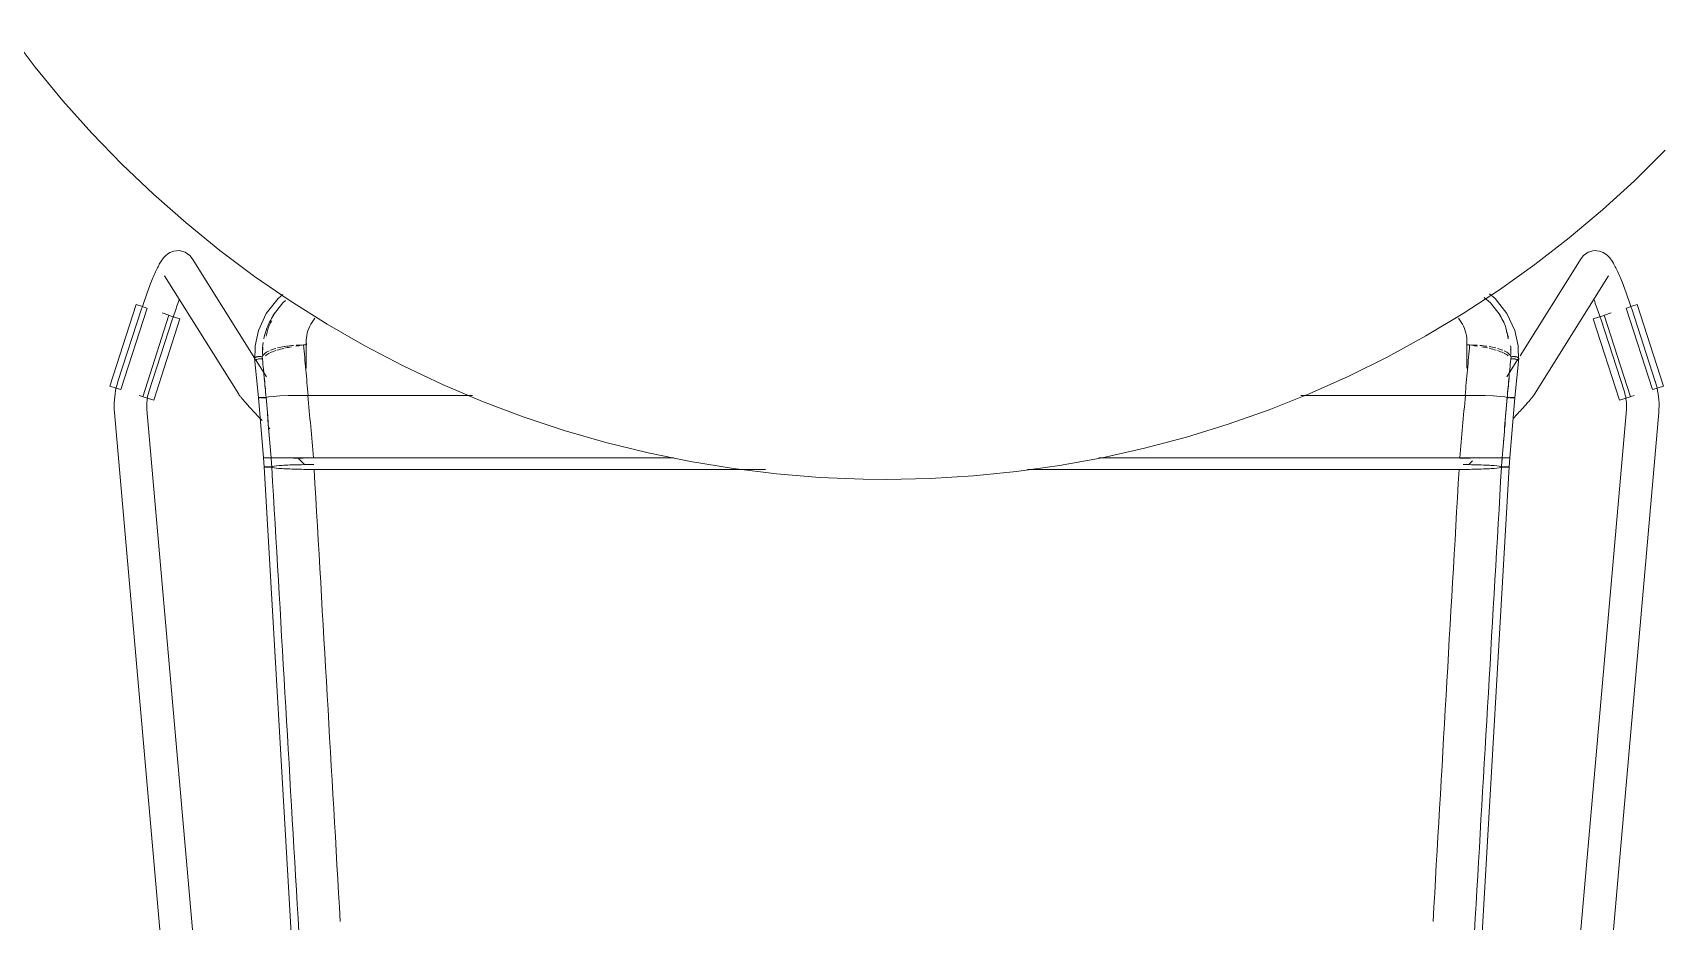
# Model space of a CAD drawing. Header units: millimetres. Extents: x 155927 to 326028, y -36033 to 97293.
# Drawn here: x 159434 to 160035, y 22282 to 22609 of the extents above; entities that cross this region are included whole.
import ezdxf

# ---------------------------------------------------------------- set-up
doc = ezdxf.new("R2010")
doc.units = ezdxf.units.MM
doc.header["$MEASUREMENT"] = 0
doc.layers.add('I-FURN', color=8, linetype='CONTINUOUS', lineweight=9)

msp = doc.modelspace()

# ---------------------------------------------------------------- linework, layer by layer
at = {"layer": 'I-FURN'}
for p, q in [((159425.42, 22609.34), (159435.09, 22596.6)), ((159435.09, 22596.6), (159445.26, 22584.25)), ((159445.26, 22584.25), (159455.92, 22572.32)), ((159455.92, 22572.32), (159467.05, 22560.83)), ((160024.38, 22554.81), (160035.76, 22566.06)), ((159467.05, 22560.83), (159478.63, 22549.79)), ((159478.63, 22549.79), (159490.64, 22539.22)), ((160012.57, 22544.02), (160024.38, 22554.81)), ((160000.33, 22533.71), (160012.57, 22544.02)), ((159490.64, 22539.22), (159503.07, 22529.14)), ((159987.69, 22523.91), (160000.33, 22533.71)), ((159481.75, 22525.58), (159481.49, 22525.2)), ((159482.03, 22525.97), (159481.75, 22525.58)), ((159482.34, 22526.38), (159482.03, 22525.97)), ((159482.71, 22526.8), (159482.34, 22526.38)), ((159483.17, 22527.27), (159482.71, 22526.8)), ((159483.8, 22527.79), (159483.17, 22527.27)), ((159484.71, 22528.35), (159483.8, 22527.79)), ((159486.1, 22528.88), (159484.71, 22528.35)), ((159488.07, 22529.05), (159486.1, 22528.88)), ((159490.3, 22528.46), (159488.07, 22529.05)), ((159492.03, 22527.24), (159490.3, 22528.46)), ((159492.03, 22527.24), (159492.92, 22526.12)), ((159515.96, 22489.35), (159492.92, 22526.12)), ((159503.07, 22529.14), (159515.88, 22519.56)), ((160004.71, 22526.12), (159982.28, 22490.31)), ((160005.6, 22527.24), (160004.71, 22526.12)), ((160005.6, 22527.24), (160007.34, 22528.46)), ((160007.34, 22528.46), (160009.56, 22529.05)), ((160009.56, 22529.05), (160011.54, 22528.88)), ((160011.54, 22528.88), (160012.92, 22528.35)), ((160012.92, 22528.35), (160013.83, 22527.79)), ((160013.83, 22527.79), (160014.46, 22527.27)), ((160014.46, 22527.27), (160014.92, 22526.8)), ((160014.92, 22526.8), (160015.29, 22526.38)), ((160015.29, 22526.38), (160015.6, 22525.97)), ((160015.6, 22525.97), (160015.88, 22525.58)), ((160015.88, 22525.58), (160016.14, 22525.2)), ((159478.68, 22519.56), (159478.43, 22518.99)), ((159478.92, 22520.13), (159478.68, 22519.56)), ((159479.16, 22520.67), (159478.92, 22520.13)), ((159479.4, 22521.2), (159479.16, 22520.67)), ((159479.63, 22521.71), (159479.4, 22521.2)), ((159479.87, 22522.2), (159479.63, 22521.71)), ((159480.1, 22522.67), (159479.87, 22522.2)), ((159480.33, 22523.13), (159480.1, 22522.67)), ((159480.56, 22523.57), (159480.33, 22523.13)), ((159480.79, 22524), (159480.56, 22523.57)), ((159481.02, 22524.41), (159480.79, 22524)), ((159481.25, 22524.81), (159481.02, 22524.41)), ((159481.49, 22525.2), (159481.25, 22524.81)), ((159482.75, 22519.75), (159510.06, 22476.16)), ((159515.88, 22519.56), (159529.07, 22510.51)), ((159974.67, 22514.61), (159987.69, 22523.91)), ((159987.57, 22476.16), (160014.88, 22519.75)), ((160016.14, 22525.2), (160016.38, 22524.81)), ((160016.38, 22524.81), (160016.62, 22524.41)), ((160016.62, 22524.41), (160016.85, 22524)), ((160016.85, 22524), (160017.08, 22523.57)), ((160017.08, 22523.57), (160017.3, 22523.13)), ((160017.3, 22523.13), (160017.53, 22522.67)), ((160017.53, 22522.67), (160017.76, 22522.2)), ((160017.76, 22522.2), (160018, 22521.71)), ((160018, 22521.71), (160018.23, 22521.2)), ((160018.23, 22521.2), (160018.47, 22520.67)), ((160018.47, 22520.67), (160018.71, 22520.13)), ((160018.71, 22520.13), (160018.95, 22519.56)), ((160018.95, 22519.56), (160019.2, 22518.99)), ((159476.42, 22513.83), (159476.16, 22513.13)), ((159476.67, 22514.52), (159476.42, 22513.83)), ((159476.93, 22515.2), (159476.67, 22514.52)), ((159477.18, 22515.86), (159476.93, 22515.2)), ((159477.44, 22516.51), (159477.18, 22515.86)), ((159477.69, 22517.15), (159477.44, 22516.51)), ((159477.94, 22517.78), (159477.69, 22517.15)), ((159478.19, 22518.39), (159477.94, 22517.78)), ((159478.43, 22518.99), (159478.19, 22518.39)), ((159961.29, 22505.84), (159974.67, 22514.61)), ((160019.2, 22518.99), (160019.45, 22518.39)), ((160019.45, 22518.39), (160019.69, 22517.78)), ((160019.69, 22517.78), (160019.94, 22517.15)), ((160019.94, 22517.15), (160020.2, 22516.51)), ((160020.2, 22516.51), (160020.45, 22515.86)), ((160020.45, 22515.86), (160020.7, 22515.2)), ((160020.7, 22515.2), (160020.96, 22514.52)), ((160020.96, 22514.52), (160021.21, 22513.83)), ((160021.21, 22513.83), (160021.47, 22513.13)), ((159462.55, 22479.14), (159472.24, 22509.15)), ((159474.26, 22507.59), (159465.55, 22480.77)), ((159466.59, 22477.84), (159476.28, 22507.84)), ((159472.24, 22509.15), (159474.19, 22508.52)), ((159474.19, 22508.52), (159476.17, 22507.88)), ((159474.41, 22508.05), (159474.26, 22507.59)), ((159474.66, 22508.79), (159474.41, 22508.05)), ((159474.9, 22509.52), (159474.66, 22508.79)), ((159475.15, 22510.26), (159474.9, 22509.52)), ((159475.4, 22510.99), (159475.15, 22510.26)), ((159475.66, 22511.71), (159475.4, 22510.99)), ((159475.91, 22512.42), (159475.66, 22511.71)), ((159476.16, 22513.13), (159475.91, 22512.42)), ((159486.94, 22507.63), (159486.71, 22506.96)), ((159487.18, 22508.3), (159486.94, 22507.63)), ((159487.41, 22508.95), (159487.18, 22508.3)), ((159487.65, 22509.6), (159487.41, 22508.95)), ((159487.88, 22510.24), (159487.65, 22509.6)), ((159488.12, 22510.86), (159487.88, 22510.24)), ((159524.55, 22511.44), (159520.21, 22505.91)), ((159526.28, 22509.78), (159522.79, 22505.21)), ((159526.3, 22512.84), (159524.55, 22511.44)), ((159527.34, 22510.66), (159526.28, 22509.78)), ((159529.07, 22510.51), (159542.62, 22501.99)), ((159968.96, 22511.78), (159971.35, 22509.78)), ((159970.98, 22513.13), (159973.08, 22511.44)), ((159971.35, 22509.78), (159974.85, 22505.21)), ((159973.08, 22511.44), (159977.42, 22505.91)), ((160009.51, 22510.86), (160009.75, 22510.24)), ((160009.75, 22510.24), (160009.98, 22509.6)), ((160009.98, 22509.6), (160010.22, 22508.95)), ((160010.22, 22508.95), (160010.45, 22508.3)), ((160010.45, 22508.3), (160010.69, 22507.63)), ((160010.69, 22507.63), (160010.92, 22506.96)), ((160021.35, 22507.84), (160031.04, 22477.84)), ((160021.47, 22513.13), (160021.72, 22512.42)), ((160021.47, 22507.88), (160023.44, 22508.52)), ((160021.72, 22512.42), (160021.98, 22511.71)), ((160021.98, 22511.71), (160022.23, 22510.99)), ((160022.23, 22510.99), (160022.48, 22510.26)), ((160022.48, 22510.26), (160022.73, 22509.52)), ((160022.73, 22509.52), (160022.98, 22508.79)), ((160022.98, 22508.79), (160023.22, 22508.05)), ((160023.22, 22508.05), (160023.37, 22507.59)), ((160032.08, 22480.78), (160023.37, 22507.59)), ((160023.44, 22508.52), (160025.39, 22509.15)), ((160025.39, 22509.15), (160035.08, 22479.14)), ((159484.35, 22505.24), (159474.66, 22475.23)), ((159476.96, 22477.07), (159485.68, 22503.88)), ((159478.71, 22473.93), (159488.4, 22503.93)), ((159484.26, 22505.27), (159481.78, 22506.07)), ((159484.47, 22505.2), (159486.44, 22504.56)), ((159485.78, 22504.21), (159485.68, 22503.88)), ((159486.01, 22504.9), (159485.78, 22504.21)), ((159486.24, 22505.59), (159486.01, 22504.9)), ((159486.47, 22506.28), (159486.24, 22505.59)), ((159486.44, 22504.56), (159488.4, 22503.93)), ((159486.71, 22506.96), (159486.47, 22506.28)), ((159520.21, 22505.91), (159517.31, 22499.6)), ((159522.79, 22505.21), (159520.88, 22501.52)), ((159542.62, 22501.99), (159556.49, 22494.02)), ((159947.57, 22497.62), (159961.29, 22505.84)), ((159974.85, 22505.21), (159976.76, 22501.52)), ((159977.42, 22505.91), (159980.32, 22499.6)), ((160009.24, 22503.93), (160011.19, 22504.56)), ((160009.24, 22503.93), (160018.93, 22473.93)), ((160010.92, 22506.96), (160011.16, 22506.28)), ((160011.16, 22506.28), (160011.39, 22505.59)), ((160011.19, 22504.56), (160013.16, 22505.2)), ((160011.39, 22505.59), (160011.62, 22504.9)), ((160011.62, 22504.9), (160011.85, 22504.21)), ((160011.85, 22504.21), (160011.96, 22503.88)), ((160011.96, 22503.88), (160020.67, 22477.07)), ((160022.97, 22475.23), (160013.28, 22505.24)), ((160015.86, 22506.07), (160013.38, 22505.27)), ((159517.31, 22499.6), (159516.1, 22493.95)), ((159534.95, 22495.52), (159534.95, 22485.77)), ((159933.53, 22489.95), (159947.57, 22497.62)), ((159962.68, 22485.77), (159962.68, 22495.52)), ((159980.32, 22499.6), (159981.54, 22493.95)), ((159517.31, 22474.89), (159515.89, 22489.38)), ((159516.1, 22493.95), (159516.01, 22488.49)), ((159533.96, 22494.28), (159535.01, 22494.28)), ((159556.49, 22494.02), (159570.67, 22486.61)), ((159919.19, 22482.84), (159933.53, 22489.95)), ((159962.63, 22494.28), (159963.67, 22494.28)), ((159980.32, 22474.89), (159981.75, 22489.38)), ((159981.54, 22493.95), (159981.62, 22488.49)), ((159520.23, 22482.53), (159516.19, 22488.98)), ((159570.67, 22486.61), (159585.13, 22479.77)), ((159981.46, 22489.01), (159977.4, 22482.53)), ((159464.5, 22478.51), (159462.55, 22479.14)), ((159464.69, 22477.46), (159464.49, 22476.33)), ((159466.48, 22477.87), (159464.5, 22478.51)), ((159464.93, 22478.58), (159464.69, 22477.46)), ((159465.22, 22479.68), (159464.93, 22478.58)), ((159465.55, 22480.77), (159465.22, 22479.68)), ((159585.13, 22479.77), (159599.86, 22473.51)), ((159904.58, 22476.32), (159919.19, 22482.84)), ((160033.13, 22478.51), (160031.16, 22477.87)), ((160032.1, 22480.73), (160032.08, 22480.78)), ((160032.42, 22479.64), (160032.1, 22480.73)), ((160032.71, 22478.53), (160032.42, 22479.64)), ((160032.95, 22477.42), (160032.71, 22478.53)), ((160033.15, 22476.29), (160032.95, 22477.42)), ((160035.08, 22479.14), (160033.13, 22478.51)), ((159464.17, 22472.93), (159464.16, 22471.78)), ((159464.16, 22471.78), (159464.19, 22470.64)), ((159464.23, 22474.07), (159464.17, 22472.93)), ((159464.34, 22475.2), (159464.23, 22474.07)), ((159464.49, 22476.33), (159464.34, 22475.2)), ((159474.57, 22475.26), (159473.4, 22475.64)), ((159476.75, 22474.56), (159474.78, 22475.19)), ((159476.16, 22472.49), (159476.2, 22473.15)), ((159476.16, 22471.83), (159476.16, 22472.49)), ((159476.17, 22471.17), (159476.16, 22471.83)), ((159476.22, 22470.51), (159476.17, 22471.17)), ((159476.2, 22473.15), (159476.26, 22473.81)), ((159476.26, 22473.81), (159476.35, 22474.47)), ((159476.35, 22474.47), (159476.46, 22475.12)), ((159476.46, 22475.12), (159476.6, 22475.77)), ((159476.6, 22475.77), (159476.77, 22476.41)), ((159478.71, 22473.93), (159476.75, 22474.56)), ((159476.77, 22476.41), (159476.96, 22477.04)), ((159476.96, 22477.04), (159476.96, 22477.07)), ((159510.06, 22476.16), (159510.27, 22475.84)), ((159510.27, 22475.84), (159510.46, 22475.58)), ((159510.46, 22475.58), (159510.63, 22475.35)), ((159510.63, 22475.35), (159510.8, 22475.13)), ((159510.8, 22475.13), (159510.98, 22474.91)), ((159510.98, 22474.91), (159511.17, 22474.67)), ((159511.17, 22474.67), (159511.38, 22474.43)), ((159511.38, 22474.43), (159511.59, 22474.18)), ((159511.59, 22474.18), (159511.82, 22473.92)), ((159511.82, 22473.92), (159512.06, 22473.64)), ((159512.06, 22473.64), (159512.32, 22473.34)), ((159512.32, 22473.34), (159512.59, 22473.03)), ((159512.59, 22473.03), (159512.88, 22472.71)), ((159512.88, 22472.71), (159513.18, 22472.37)), ((159513.18, 22472.37), (159513.5, 22472.02)), ((159513.5, 22472.02), (159513.83, 22471.66)), ((159513.83, 22471.66), (159514.17, 22471.28)), ((159514.17, 22471.28), (159514.53, 22470.89)), ((159517.31, 22474.89), (159517.38, 22474.92)), ((159517.38, 22474.92), (159517.31, 22474.89)), ((159519.14, 22452.69), (159517.31, 22474.89)), ((159517.31, 22474.89), (159517.37, 22474.87)), ((159517.38, 22474.87), (159517.31, 22474.89)), ((159517.37, 22474.87), (159517.56, 22474.84)), ((159517.57, 22474.94), (159517.38, 22474.92)), ((159517.56, 22474.84), (159517.38, 22474.87)), ((159517.56, 22474.84), (159517.85, 22474.82)), ((159517.86, 22474.82), (159517.56, 22474.84)), ((159517.86, 22474.97), (159517.57, 22474.94)), ((159517.57, 22474.94), (159517.87, 22474.97)), ((159518.25, 22474.98), (159517.86, 22474.97)), ((159517.87, 22474.97), (159518.25, 22474.98)), ((159518.23, 22474.81), (159518.69, 22474.79)), ((159518.69, 22474.8), (159518.24, 22474.81)), ((159518.7, 22474.99), (159518.25, 22474.98)), ((159518.25, 22474.98), (159518.7, 22474.99)), ((159519.18, 22474.79), (159518.69, 22474.8)), ((159518.69, 22474.79), (159519.18, 22474.79)), ((159519.19, 22475), (159518.7, 22474.99)), ((159518.7, 22474.99), (159519.2, 22475)), ((159519.18, 22474.79), (159519.67, 22474.79)), ((159519.68, 22474.79), (159519.18, 22474.79)), ((159519.69, 22474.99), (159519.19, 22475)), ((159519.2, 22475), (159519.69, 22474.99)), ((159519.67, 22474.79), (159520.15, 22474.8)), ((159520.15, 22474.8), (159519.68, 22474.79)), ((159520.16, 22474.99), (159519.69, 22474.99)), ((159519.69, 22474.99), (159520.16, 22474.99)), ((159520.16, 22474.99), (159521.05, 22475.18)), ((159521.05, 22475.18), (159520.16, 22474.99)), ((159521.05, 22475.18), (159522.77, 22475.36)), ((159522.79, 22475.36), (159521.05, 22475.18)), ((159522.78, 22475.36), (159525.22, 22475.51)), ((159525.26, 22475.51), (159522.79, 22475.36)), ((159525.26, 22475.51), (159528.3, 22475.62)), ((159528.36, 22475.62), (159525.26, 22475.51)), ((159528.36, 22475.62), (159531.8, 22475.7)), ((159531.8, 22475.7), (159528.36, 22475.62)), ((159531.89, 22475.7), (159535.54, 22475.72)), ((159535.66, 22475.72), (159531.9, 22475.7)), ((159596.21, 22475.72), (159535.66, 22475.72)), ((159535.66, 22475.72), (159596.21, 22475.72)), ((159599.86, 22473.51), (159614.82, 22467.85)), ((159889.73, 22470.39), (159904.58, 22476.32)), ((159961.97, 22475.72), (159901.49, 22475.72)), ((159901.49, 22475.72), (159961.97, 22475.72)), ((159965.74, 22475.7), (159961.97, 22475.72)), ((159962.09, 22475.72), (159965.74, 22475.7)), ((159965.83, 22475.7), (159969.27, 22475.62)), ((159969.27, 22475.62), (159965.83, 22475.7)), ((159972.37, 22475.51), (159969.27, 22475.62)), ((159969.34, 22475.62), (159972.37, 22475.51)), ((159974.85, 22475.36), (159972.37, 22475.51)), ((159972.41, 22475.51), (159974.85, 22475.36)), ((159976.58, 22475.18), (159974.85, 22475.36)), ((159974.87, 22475.36), (159976.58, 22475.18)), ((159977.47, 22474.99), (159976.58, 22475.18)), ((159976.59, 22475.18), (159977.47, 22474.99)), ((159977.94, 22474.99), (159977.47, 22474.99)), ((159977.47, 22474.99), (159977.94, 22474.99)), ((159977.96, 22474.79), (159977.48, 22474.8)), ((159977.49, 22474.8), (159977.96, 22474.79)), ((159978.44, 22475), (159977.94, 22474.99)), ((159977.94, 22474.99), (159978.44, 22475)), ((159978.93, 22474.99), (159978.44, 22475)), ((159978.44, 22475), (159978.93, 22474.99)), ((159978.94, 22474.8), (159978.45, 22474.79)), ((159978.46, 22474.79), (159978.95, 22474.79)), ((159978.5, 22452.69), (159980.32, 22474.89)), ((159979.39, 22474.98), (159978.93, 22474.99)), ((159978.93, 22474.99), (159979.38, 22474.98)), ((159979.4, 22474.81), (159978.94, 22474.8)), ((159978.95, 22474.79), (159979.4, 22474.81)), ((159979.38, 22474.98), (159979.77, 22474.97)), ((159979.77, 22474.97), (159979.39, 22474.98)), ((159979.4, 22474.81), (159979.78, 22474.82)), ((159979.78, 22474.82), (159979.4, 22474.81)), ((159980.07, 22474.94), (159979.77, 22474.97)), ((159979.77, 22474.97), (159980.06, 22474.94)), ((159979.78, 22474.82), (159980.07, 22474.84)), ((159980.07, 22474.84), (159979.78, 22474.82)), ((159980.26, 22474.92), (159980.07, 22474.94)), ((159980.07, 22474.84), (159980.26, 22474.87)), ((159980.26, 22474.87), (159980.07, 22474.84)), ((159980.25, 22474.92), (159980.32, 22474.89)), ((159980.32, 22474.89), (159980.26, 22474.92)), ((159980.26, 22474.87), (159980.32, 22474.89)), ((159980.32, 22474.89), (159980.26, 22474.87)), ((159983.46, 22471.28), (159983.11, 22470.89)), ((159983.81, 22471.66), (159983.46, 22471.28)), ((159984.13, 22472.02), (159983.81, 22471.66)), ((159984.45, 22472.37), (159984.13, 22472.02)), ((159984.75, 22472.71), (159984.45, 22472.37)), ((159985.04, 22473.03), (159984.75, 22472.71)), ((159985.31, 22473.34), (159985.04, 22473.03)), ((159985.57, 22473.64), (159985.31, 22473.34)), ((159985.81, 22473.92), (159985.57, 22473.64)), ((159986.04, 22474.18), (159985.81, 22473.92)), ((159986.26, 22474.43), (159986.04, 22474.18)), ((159986.46, 22474.67), (159986.26, 22474.43)), ((159986.65, 22474.91), (159986.46, 22474.67)), ((159986.83, 22475.13), (159986.65, 22474.91)), ((159987, 22475.35), (159986.83, 22475.13)), ((159987.17, 22475.58), (159987, 22475.35)), ((159987.36, 22475.84), (159987.17, 22475.58)), ((159987.57, 22476.16), (159987.36, 22475.84)), ((160020.88, 22474.56), (160018.93, 22473.93)), ((160020.67, 22477.07), (160020.86, 22476.44)), ((160020.86, 22476.44), (160021.03, 22475.8)), ((160022.85, 22475.19), (160020.88, 22474.56)), ((160021.03, 22475.8), (160021.17, 22475.15)), ((160021.17, 22475.15), (160021.28, 22474.5)), ((160021.28, 22474.5), (160021.37, 22473.84)), ((160021.37, 22473.84), (160021.43, 22473.18)), ((160021.46, 22471.2), (160021.42, 22470.54)), ((160021.43, 22473.18), (160021.47, 22472.52)), ((160021.48, 22471.86), (160021.46, 22471.2)), ((160021.47, 22472.52), (160021.48, 22471.86)), ((160024.23, 22475.64), (160023.07, 22475.26)), ((160033.3, 22475.16), (160033.15, 22476.29)), ((160033.4, 22474.02), (160033.3, 22475.16)), ((160033.46, 22472.88), (160033.4, 22474.02)), ((160033.44, 22470.6), (160033.48, 22471.74)), ((160033.48, 22471.74), (160033.46, 22472.88)), ((159464.19, 22470.64), (159464.26, 22469.5)), ((159464.26, 22469.5), (159464.26, 22469.46)), ((159464.27, 22469.46), (159503.21, 22026.14)), ((159513.5, 22046.16), (159476.22, 22470.51)), ((159514.53, 22470.89), (159514.89, 22470.49)), ((159514.89, 22470.49), (159515.27, 22470.07)), ((159515.27, 22470.07), (159515.67, 22469.65)), ((159515.67, 22469.65), (159516.07, 22469.21)), ((159516.07, 22469.21), (159516.48, 22468.77)), ((159516.48, 22468.77), (159516.91, 22468.32)), ((159516.91, 22468.32), (159517.34, 22467.85)), ((159517.34, 22467.85), (159517.78, 22467.38)), ((159517.78, 22467.38), (159518.23, 22466.91)), ((159518.23, 22466.91), (159518.68, 22466.42)), ((159614.82, 22467.85), (159630, 22462.8)), ((159874.64, 22465.05), (159889.73, 22470.39)), ((159980.29, 22467.85), (159979.85, 22467.38)), ((159980.73, 22468.32), (159980.29, 22467.85)), ((159981.15, 22468.77), (159980.73, 22468.32)), ((159981.56, 22469.21), (159981.15, 22468.77)), ((159981.97, 22469.65), (159981.56, 22469.21)), ((159982.36, 22470.07), (159981.97, 22469.65)), ((159982.74, 22470.49), (159982.36, 22470.07)), ((159983.11, 22470.89), (159982.74, 22470.49)), ((160021.41, 22470.51), (159984.12, 22046.01)), ((159994.42, 22026.14), (160033.37, 22469.46)), ((160021.42, 22470.54), (160021.41, 22470.51)), ((160033.37, 22469.46), (160033.44, 22470.6)), ((159521.04, 22463.94), (159521.52, 22463.43)), ((159630, 22462.8), (159645.37, 22458.35)), ((159843.9, 22456.21), (159859.36, 22460.32)), ((159859.36, 22460.32), (159874.64, 22465.05)), ((159645.37, 22458.35), (159660.9, 22454.52)), ((159660.9, 22454.52), (159676.58, 22451.32)), ((159828.28, 22452.72), (159843.9, 22456.21)), ((159519.14, 22452.69), (159519.41, 22449.33)), ((159519.21, 22452.69), (159519.14, 22452.69)), ((159519.14, 22452.69), (159519.21, 22452.69)), ((159519.2, 22452.69), (159519.14, 22452.69)), ((159519.14, 22452.69), (159519.2, 22452.69)), ((159519.39, 22452.7), (159519.2, 22452.69)), ((159519.2, 22452.69), (159519.39, 22452.69)), ((159519.21, 22452.69), (159519.39, 22452.7)), ((159519.4, 22452.69), (159519.21, 22452.69)), ((159519.39, 22452.7), (159519.69, 22452.7)), ((159519.68, 22452.7), (159519.39, 22452.7)), ((159519.39, 22452.69), (159519.69, 22452.69)), ((159519.69, 22452.69), (159519.4, 22452.69)), ((159519.48, 22449.36), (159519.41, 22449.33)), ((159538.7, 22117.42), (159519.41, 22449.33)), ((159519.41, 22449.33), (159519.48, 22449.31)), ((159519.67, 22449.39), (159519.48, 22449.36)), ((159519.48, 22449.31), (159519.66, 22449.28)), ((159519.66, 22449.28), (159519.96, 22449.26)), ((159519.96, 22449.41), (159519.67, 22449.39)), ((159520.06, 22452.7), (159519.68, 22452.7)), ((159519.69, 22452.7), (159520.07, 22452.7)), ((159520.07, 22452.69), (159519.69, 22452.69)), ((159519.69, 22452.69), (159520.07, 22452.69)), ((159520.35, 22449.43), (159519.96, 22449.41)), ((159519.96, 22449.26), (159520.34, 22449.24)), ((159520.52, 22452.7), (159520.06, 22452.7)), ((159520.07, 22452.7), (159520.52, 22452.7)), ((159520.53, 22452.69), (159520.07, 22452.69)), ((159520.07, 22452.69), (159520.52, 22452.69)), ((159520.34, 22449.24), (159520.79, 22449.23)), ((159520.8, 22449.44), (159520.35, 22449.43)), ((159520.52, 22452.7), (159521.01, 22452.7)), ((159521.01, 22452.7), (159520.52, 22452.7)), ((159520.52, 22452.69), (159521.01, 22452.68)), ((159521.02, 22452.68), (159520.53, 22452.69)), ((159520.79, 22449.23), (159521.28, 22449.22)), ((159521.29, 22449.44), (159520.8, 22449.44)), ((159521.01, 22452.7), (159521.51, 22452.7)), ((159521.5, 22452.7), (159521.01, 22452.7)), ((159521.01, 22452.68), (159521.51, 22452.68)), ((159521.51, 22452.68), (159521.02, 22452.68)), ((159521.28, 22449.22), (159521.78, 22449.23)), ((159521.78, 22449.44), (159521.29, 22449.44)), ((159521.97, 22452.7), (159521.5, 22452.7)), ((159521.51, 22452.7), (159521.98, 22452.7)), ((159521.98, 22452.69), (159521.51, 22452.68)), ((159521.51, 22452.68), (159521.98, 22452.69)), ((159522.25, 22449.43), (159521.78, 22449.44)), ((159521.78, 22449.23), (159522.25, 22449.23)), ((159522.86, 22452.71), (159521.97, 22452.7)), ((159521.98, 22452.7), (159522.86, 22452.71)), ((159523.15, 22449.64), (159522.25, 22449.43)), ((159522.25, 22449.23), (159523.13, 22449.02)), ((159522.86, 22452.71), (159524.61, 22452.73)), ((159524.61, 22452.73), (159522.86, 22452.71)), ((159524.63, 22452.66), (159522.88, 22452.67)), ((159522.88, 22452.67), (159524.63, 22452.66)), ((159523.13, 22449.02), (159524.88, 22448.83)), ((159524.91, 22449.84), (159523.15, 22449.64)), ((159524.61, 22452.73), (159527.11, 22452.74)), ((159527.11, 22452.74), (159524.61, 22452.73)), ((159527.13, 22452.65), (159524.63, 22452.66)), ((159524.63, 22452.66), (159527.13, 22452.65)), ((159524.88, 22448.83), (159527.39, 22448.67)), ((159527.4, 22450), (159524.91, 22449.84)), ((159530.24, 22452.75), (159527.11, 22452.74)), ((159527.12, 22452.74), (159530.24, 22452.75)), ((159527.39, 22448.67), (159530.52, 22448.54)), ((159530.52, 22450.12), (159527.4, 22450)), ((159533.81, 22452.75), (159530.24, 22452.75)), ((159530.25, 22452.75), (159533.81, 22452.75)), ((159533.81, 22452.63), (159530.25, 22452.64)), ((159530.25, 22452.64), (159533.81, 22452.63)), ((159534.07, 22450.2), (159530.52, 22450.12)), ((159530.52, 22448.54), (159534.08, 22448.47)), ((159531.8, 22452.75), (159534.38, 22450.08)), ((159533.81, 22452.75), (159537.6, 22452.76)), ((159537.6, 22452.76), (159533.81, 22452.75)), ((159537.75, 22450.23), (159534.07, 22450.2)), ((159534.08, 22448.47), (159537.86, 22448.44)), ((159537.6, 22452.76), (159670.43, 22452.76)), ((159670.43, 22452.76), (159537.6, 22452.76)), ((159537.86, 22448.44), (159704.14, 22448.44)), ((159704.14, 22448.44), (159537.86, 22448.44)), ((159676.58, 22451.32), (159692.37, 22448.75)), ((159692.37, 22448.75), (159708.25, 22446.81)), ((159780.78, 22446.02), (159796.7, 22447.62)), ((159796.7, 22447.62), (159812.54, 22449.85)), ((159800.67, 22448.44), (159959.77, 22448.44)), ((159959.77, 22448.44), (159800.67, 22448.44)), ((159812.54, 22449.85), (159828.28, 22452.72)), ((159827.04, 22452.76), (159960.03, 22452.76)), ((159960.03, 22452.76), (159827.04, 22452.76)), ((159958.93, 22117.42), (159978.22, 22449.33)), ((159959.77, 22448.44), (159963.55, 22448.47)), ((159960.03, 22452.76), (159963.82, 22452.75)), ((159963.82, 22452.75), (159960.03, 22452.76)), ((159963.82, 22452.63), (159960.04, 22452.63)), ((159960.04, 22452.63), (159963.82, 22452.63)), ((159963.56, 22450.2), (159961.31, 22450.22)), ((159963.26, 22450.08), (159964.73, 22451.61)), ((159963.55, 22448.47), (159967.12, 22448.54)), ((159967.11, 22450.12), (159963.56, 22450.2)), ((159963.82, 22452.75), (159967.38, 22452.75)), ((159967.39, 22452.75), (159963.82, 22452.75)), ((159970.23, 22450), (159967.11, 22450.12)), ((159967.12, 22448.54), (159970.25, 22448.67)), ((159970.5, 22452.65), (159967.38, 22452.64)), ((159967.38, 22452.64), (159970.51, 22452.65)), ((159967.39, 22452.75), (159970.52, 22452.74)), ((159970.52, 22452.74), (159967.39, 22452.75)), ((159972.73, 22449.84), (159970.23, 22450)), ((159970.25, 22448.67), (159972.75, 22448.83)), ((159973, 22452.66), (159970.5, 22452.65)), ((159970.51, 22452.65), (159973.01, 22452.66)), ((159970.52, 22452.74), (159973.02, 22452.73)), ((159973.02, 22452.73), (159970.52, 22452.74)), ((159974.48, 22449.64), (159972.73, 22449.84)), ((159972.75, 22448.83), (159974.5, 22449.02)), ((159974.75, 22452.67), (159973, 22452.66)), ((159973.01, 22452.66), (159974.76, 22452.67)), ((159974.77, 22452.71), (159973.02, 22452.73)), ((159973.03, 22452.73), (159974.77, 22452.71)), ((159975.38, 22449.43), (159974.48, 22449.64)), ((159974.5, 22449.02), (159975.39, 22449.23)), ((159974.77, 22452.71), (159975.66, 22452.7)), ((159975.66, 22452.7), (159974.77, 22452.71)), ((159975.85, 22449.44), (159975.38, 22449.43)), ((159975.39, 22449.23), (159975.86, 22449.23)), ((159976.12, 22452.68), (159975.65, 22452.69)), ((159975.65, 22452.69), (159976.12, 22452.68)), ((159975.66, 22452.7), (159976.13, 22452.7)), ((159976.13, 22452.7), (159975.66, 22452.7)), ((159976.34, 22449.44), (159975.85, 22449.44)), ((159975.86, 22449.23), (159976.35, 22449.22)), ((159976.62, 22452.68), (159976.12, 22452.68)), ((159976.12, 22452.68), (159976.62, 22452.68)), ((159976.13, 22452.7), (159976.62, 22452.7)), ((159976.63, 22452.7), (159976.13, 22452.7)), ((159976.83, 22449.44), (159976.34, 22449.44)), ((159976.35, 22449.22), (159976.84, 22449.23)), ((159976.62, 22452.7), (159977.11, 22452.7)), ((159977.11, 22452.69), (159976.62, 22452.68)), ((159976.62, 22452.68), (159977.11, 22452.69)), ((159977.12, 22452.7), (159976.63, 22452.7)), ((159977.29, 22449.43), (159976.83, 22449.44)), ((159976.84, 22449.23), (159977.29, 22449.24)), ((159977.11, 22452.7), (159977.56, 22452.7)), ((159977.56, 22452.69), (159977.11, 22452.69)), ((159977.11, 22452.69), (159977.56, 22452.69)), ((159977.57, 22452.7), (159977.12, 22452.7)), ((159977.67, 22449.41), (159977.29, 22449.43)), ((159977.29, 22449.24), (159977.68, 22449.26)), ((159977.56, 22452.7), (159977.95, 22452.7)), ((159977.94, 22452.69), (159977.56, 22452.69)), ((159977.56, 22452.69), (159977.95, 22452.69)), ((159977.95, 22452.7), (159977.57, 22452.7)), ((159977.96, 22449.39), (159977.67, 22449.41)), ((159977.68, 22449.26), (159977.97, 22449.28)), ((159977.95, 22452.7), (159978.24, 22452.7)), ((159978.24, 22452.7), (159977.95, 22452.7)), ((159978.15, 22449.36), (159977.96, 22449.39)), ((159977.97, 22449.28), (159978.16, 22449.31)), ((159978.22, 22449.33), (159978.15, 22449.36)), ((159978.16, 22449.31), (159978.22, 22449.33)), ((159978.49, 22452.69), (159978.23, 22449.33)), ((159978.49, 22452.69), (159978.42, 22452.69)), ((159978.43, 22452.69), (159978.49, 22452.69)), ((159978.43, 22452.69), (159978.5, 22452.69)), ((159978.5, 22452.69), (159978.43, 22452.69)), ((159708.25, 22446.81), (159724.19, 22445.5)), ((159724.19, 22445.5), (159740.18, 22444.84)), ((159740.18, 22444.84), (159748.82, 22444.74)), ((159748.82, 22444.74), (159764.81, 22445.06)), ((159764.81, 22445.06), (159780.78, 22446.02))]:
    msp.add_line(p, q, dxfattribs=at)
for points, knots in [([(159519.3, 22496.52), (159519.74, 22498.63), (159520.75, 22501.71), (159522.39, 22504.48), (159522.97, 22505.35)], [0.1763318, 0.1763318, 0.1763318, 0.1763318, 0.3333333, 0.408557, 0.408557, 0.408557, 0.408557]), ([(159522.25, 22503.28), (159521.92, 22502.69), (159520.89, 22500.84), (159520.39, 22498.86), (159520.17, 22497.49)], [0.6175454, 0.6175454, 0.6175454, 0.6175454, 0.6666667, 0.7702374, 0.7702374, 0.7702374, 0.7702374]), ([(159535.01, 22494.28), (159534.79, 22496.66), (159535.42, 22500.26), (159537.35, 22503.26), (159538.12, 22504.17)], [0, 0, 0, 0, 0.3333333, 0.5, 0.5, 0.5, 0.5]), ([(159959.52, 22504.17), (159960.28, 22503.26), (159962.21, 22500.26), (159962.84, 22496.66), (159962.63, 22494.28)], [0.5, 0.5, 0.5, 0.5, 0.6666667, 1, 1, 1, 1]), ([(159974.84, 22505.18), (159975.35, 22504.36), (159976.94, 22501.64), (159977.53, 22498.65), (159977.82, 22496.55)], [-0.4024189, -0.4024189, -0.4024189, -0.4024189, -0.3333333, -0.1789981, -0.1789981, -0.1789981, -0.1789981]), ([(159515.94, 22489.53), (159515.95, 22489.56), (159516, 22489.6), (159516.1, 22489.68), (159516.3, 22489.78), (159516.62, 22489.88), (159517.01, 22489.96), (159517.37, 22489.99), (159517.74, 22490.01), (159518.19, 22490), (159518.54, 22489.97), (159518.72, 22489.94)], [0.5555556, 0.5555556, 0.5555556, 0.5555556, 0.5833333, 0.6180556, 0.6527778, 0.7222222, 0.7916667, 0.8263889, 0.8611111, 0.9305556, 1, 1, 1, 1]), ([(159518.82, 22489.21), (159518.6, 22489.22), (159518.12, 22489.21), (159517.36, 22489.13), (159516.7, 22488.97), (159516.26, 22488.8), (159516.11, 22488.68), (159516.07, 22488.64)], [-1, -1, -1, -1, -0.90625, -0.8125, -0.71875, -0.625, -0.5625, -0.5625, -0.5625, -0.5625]), ([(159524.37, 22493.18), (159525.12, 22493.36), (159526.1, 22493.56), (159527.13, 22493.74), (159527.31, 22493.77)], [0.5392675, 0.5392675, 0.5392675, 0.5392675, 0.6666667, 0.69465, 0.69465, 0.69465, 0.69465]), ([(159529.44, 22493.6), (159528.75, 22493.48), (159528.06, 22493.34), (159527.37, 22493.2), (159527.33, 22493.19)], [-0.75897092, -0.75897092, -0.75897092, -0.75897092, -0.66666667, -0.66201205, -0.66201205, -0.66201205, -0.66201205]), ([(159978.91, 22489.94), (159979.05, 22489.96), (159979.34, 22489.99), (159979.76, 22490.01), (159980.13, 22490), (159980.43, 22489.97), (159980.7, 22489.94), (159980.95, 22489.89), (159981.17, 22489.83), (159981.36, 22489.76), (159981.56, 22489.67), (159981.66, 22489.58), (159981.7, 22489.53)], [0, 0, 0, 0, 0.0555556, 0.1111111, 0.1666667, 0.1944444, 0.2222222, 0.2777778, 0.3055556, 0.3333333, 0.3888889, 0.4444444, 0.4444444, 0.4444444, 0.4444444]), ([(159520.65, 22468.69), (159520.79, 22467.04), (159521.23, 22461.71), (159521.68, 22456.38), (159521.98, 22452.69)], [0.2766114, 0.2766114, 0.2766114, 0.2766114, 0.5, 1, 1, 1, 1]), ([(159519.41, 22449.33), (159519.41, 22449.35), (159519.55, 22449.38), (159519.94, 22449.41), (159520.33, 22449.43), (159520.79, 22449.44), (159521.28, 22449.45), (159521.79, 22449.44), (159522.1, 22449.44), (159522.25, 22449.43)], [-0.5, -0.5, -0.5, -0.5, -0.375, -0.3125, -0.25, -0.1875, -0.125, -0.0625, 0, 0, 0, 0]), ([(159522.24, 22449.23), (159522.02, 22449.23), (159521.53, 22449.22), (159520.9, 22449.22), (159520.44, 22449.23), (159520.02, 22449.25), (159519.57, 22449.28), (159519.41, 22449.31), (159519.41, 22449.33)], [-1, -1, -1, -1, -0.90625, -0.8125, -0.765625, -0.71875, -0.625, -0.501507, -0.501507, -0.501507, -0.501507]), ([(159537.86, 22448.44), (159536.59, 22448.44), (159534.04, 22448.46), (159530.44, 22448.54), (159527.27, 22448.66), (159523.91, 22448.88), (159522.52, 22449.09), (159522.24, 22449.23)], [-1, -1, -1, -1, -0.833333, -0.666667, -0.5, -0.333333, 0, 0, 0, 0]), ([(159522.25, 22449.43), (159522.54, 22449.58), (159523.94, 22449.79), (159527.29, 22450.01), (159530.44, 22450.13), (159534, 22450.21), (159536.51, 22450.23), (159537.75, 22450.23)], [-1, -1, -1, -1, -0.6666667, -0.5, -0.3333333, -0.1666667, -0.003964, -0.003964, -0.003964, -0.003964]), ([(159975.39, 22449.23), (159975.11, 22449.09), (159973.72, 22448.88), (159970.36, 22448.66), (159967.2, 22448.54), (159963.59, 22448.46), (159961.04, 22448.44), (159959.77, 22448.44)], [-1, -1, -1, -1, -0.666667, -0.5, -0.333333, -0.166667, 0, 0, 0, 0]), ([(159961.31, 22450.22), (159963.33, 22450.21), (159966.56, 22450.15), (159970.35, 22450.01), (159973.7, 22449.79), (159975.09, 22449.58), (159975.38, 22449.43)], [-0.9335619, -0.9335619, -0.9335619, -0.9335619, -0.6666667, -0.5, -0.3333333, 0, 0, 0, 0]), ([(159978.23, 22449.33), (159978.22, 22449.31), (159978.09, 22449.29), (159977.69, 22449.26), (159977.31, 22449.24), (159976.85, 22449.23), (159976.36, 22449.22), (159975.85, 22449.22), (159975.54, 22449.23), (159975.39, 22449.23)], [-0.498493, -0.498493, -0.498493, -0.498493, -0.375, -0.3125, -0.25, -0.1875, -0.125, -0.0625, 0, 0, 0, 0])]:
    msp.add_open_spline(points, degree=3, knots=knots, dxfattribs=at)
for points in [[(159518.76, 22491.48), (159518.77, 22492.74), (159518.87, 22494), (159519.05, 22495.24)], [(159535.01, 22494.28), (159534.96, 22494.78), (159534.94, 22495.29), (159534.95, 22495.8)], [(159962.68, 22495.79), (159962.69, 22495.29), (159962.67, 22494.78), (159962.63, 22494.28)], [(159977.94, 22497.19), (159977.74, 22497.91), (159977.51, 22498.63), (159977.24, 22499.34)], [(159518.72, 22489.94), (159518.87, 22490.33), (159519.43, 22491.08), (159520.58, 22491.79), (159521.27, 22492.11)], [(159520.16, 22474.99), (159519.92, 22477.51), (159519.44, 22482.55), (159518.96, 22487.5), (159518.72, 22489.94)], [(159518.95, 22493.45), (159518.84, 22492.57), (159518.82, 22491.67), (159518.83, 22490.77)], [(159521.31, 22491.25), (159520.67, 22490.94), (159520.27, 22490.62), (159519.94, 22490.3)], [(159523.73, 22492.22), (159522.92, 22491.95), (159522.11, 22491.67), (159521.55, 22491.37)], [(159521.72, 22492.31), (159522.31, 22492.56), (159522.97, 22492.79), (159523.71, 22493)], [(159526.77, 22493.06), (159525.85, 22492.85), (159524.91, 22492.62), (159524.06, 22492.37)], [(159527.6, 22493.81), (159528.45, 22493.93), (159529.33, 22494.05), (159530.24, 22494.11)], [(159532.54, 22494.04), (159532.07, 22493.99), (159531.6, 22493.92), (159531.13, 22493.86)], [(159531.18, 22494.18), (159532.09, 22494.23), (159533.01, 22494.27), (159533.96, 22494.28)], [(159535.66, 22475.72), (159535.35, 22478.86), (159534.76, 22485.11), (159534.22, 22491.25), (159533.96, 22494.28)], [(159961.97, 22475.72), (159962.28, 22478.86), (159962.87, 22485.11), (159963.41, 22491.25), (159963.67, 22494.28)], [(159963.67, 22494.28), (159964.63, 22494.27), (159965.56, 22494.23), (159966.47, 22494.18)], [(159966.51, 22493.86), (159966.04, 22493.93), (159965.56, 22493.98), (159965.08, 22494.03)], [(159967.39, 22494.11), (159968.29, 22494.03), (159969.18, 22493.93), (159970.03, 22493.81)], [(159970.2, 22493.21), (159969.55, 22493.35), (159968.89, 22493.49), (159968.21, 22493.61)], [(159973.46, 22492.36), (159972.65, 22492.61), (159971.78, 22492.84), (159970.86, 22493.06)], [(159970.88, 22493.67), (159971.72, 22493.53), (159972.53, 22493.37), (159973.26, 22493.18)], [(159976.08, 22491.37), (159975.45, 22491.66), (159974.7, 22491.94), (159973.88, 22492.2)], [(159973.93, 22492.99), (159974.66, 22492.79), (159975.3, 22492.55), (159975.89, 22492.31)], [(159977.9, 22490.3), (159977.49, 22490.62), (159976.97, 22490.94), (159976.33, 22491.25)], [(159976.36, 22492.11), (159977.06, 22491.78), (159978.2, 22491.08), (159978.76, 22490.33), (159978.91, 22489.94)], [(159977.47, 22474.99), (159977.71, 22477.51), (159978.19, 22482.55), (159978.67, 22487.5), (159978.91, 22489.94)], [(159978.73, 22493.94), (159978.82, 22493.12), (159978.83, 22492.3), (159978.82, 22491.47)], [(159978.87, 22490.77), (159978.86, 22491.42), (159978.82, 22492.07), (159978.76, 22492.72)], [(159981.56, 22488.64), (159981.52, 22488.68), (159981.4, 22488.78), (159981.1, 22488.91), (159980.72, 22489.03), (159980.26, 22489.12), (159979.77, 22489.19), (159979.27, 22489.22), (159978.96, 22489.22), (159978.81, 22489.21)], [(159520.13, 22474.99), (159519.9, 22477.3), (159519.67, 22479.61), (159519.44, 22481.88)], [(159977.49, 22474.8), (159977.72, 22477.17), (159977.96, 22479.54), (159978.19, 22481.88)], [(159520.16, 22474.99), (159520.46, 22471.28), (159521.07, 22463.85), (159521.67, 22456.42), (159521.97, 22452.7)], [(159536.57, 22464.25), (159536.23, 22468.08), (159535.88, 22471.9), (159535.54, 22475.72)], [(159962.09, 22475.72), (159961.75, 22471.9), (159961.41, 22468.08), (159961.06, 22464.25)], [(159977.47, 22474.99), (159977.17, 22471.28), (159976.56, 22463.85), (159975.96, 22456.42), (159975.66, 22452.7)], [(159977.48, 22474.8), (159977.18, 22471.15), (159976.88, 22467.5), (159976.58, 22463.85)], [(159537.6, 22452.76), (159537.26, 22456.59), (159536.91, 22460.42), (159536.57, 22464.25)], [(159961.06, 22464.25), (159960.72, 22460.42), (159960.38, 22456.59), (159960.03, 22452.76)], [(159976.28, 22460.24), (159976.24, 22459.83), (159976.21, 22459.42), (159976.18, 22459.01)], [(159522.24, 22449.23), (159522.2, 22449.81), (159522.11, 22450.97), (159522.02, 22452.12), (159521.98, 22452.7)], [(159522.25, 22449.43), (159522.21, 22449.98), (159522.12, 22451.06), (159522.03, 22452.14), (159521.98, 22452.69)], [(159522.25, 22449.23), (159525.47, 22393.83), (159531.91, 22283.07), (159538.35, 22172.47), (159541.57, 22117.24)], [(159547.45, 22281.95), (159544.26, 22337.41), (159541.06, 22392.91), (159537.86, 22448.44)], [(159959.77, 22448.44), (159956.57, 22392.91), (159953.38, 22337.38), (159950.18, 22281.95)], [(159975.39, 22449.23), (159972.17, 22393.83), (159965.73, 22283.07), (159959.29, 22172.47), (159956.07, 22117.24)], [(159975.38, 22449.43), (159975.42, 22449.98), (159975.51, 22451.06), (159975.6, 22452.14), (159975.65, 22452.69)], [(159975.38, 22449.43), (159975.97, 22449.45), (159977.48, 22449.45), (159978.22, 22449.37), (159978.23, 22449.33)], [(159975.39, 22449.23), (159975.43, 22449.81), (159975.52, 22450.97), (159975.61, 22452.12), (159975.66, 22452.7)]]:
    msp.add_open_spline(points, degree=3, dxfattribs=at)

doc.saveas('drawing.dxf')
